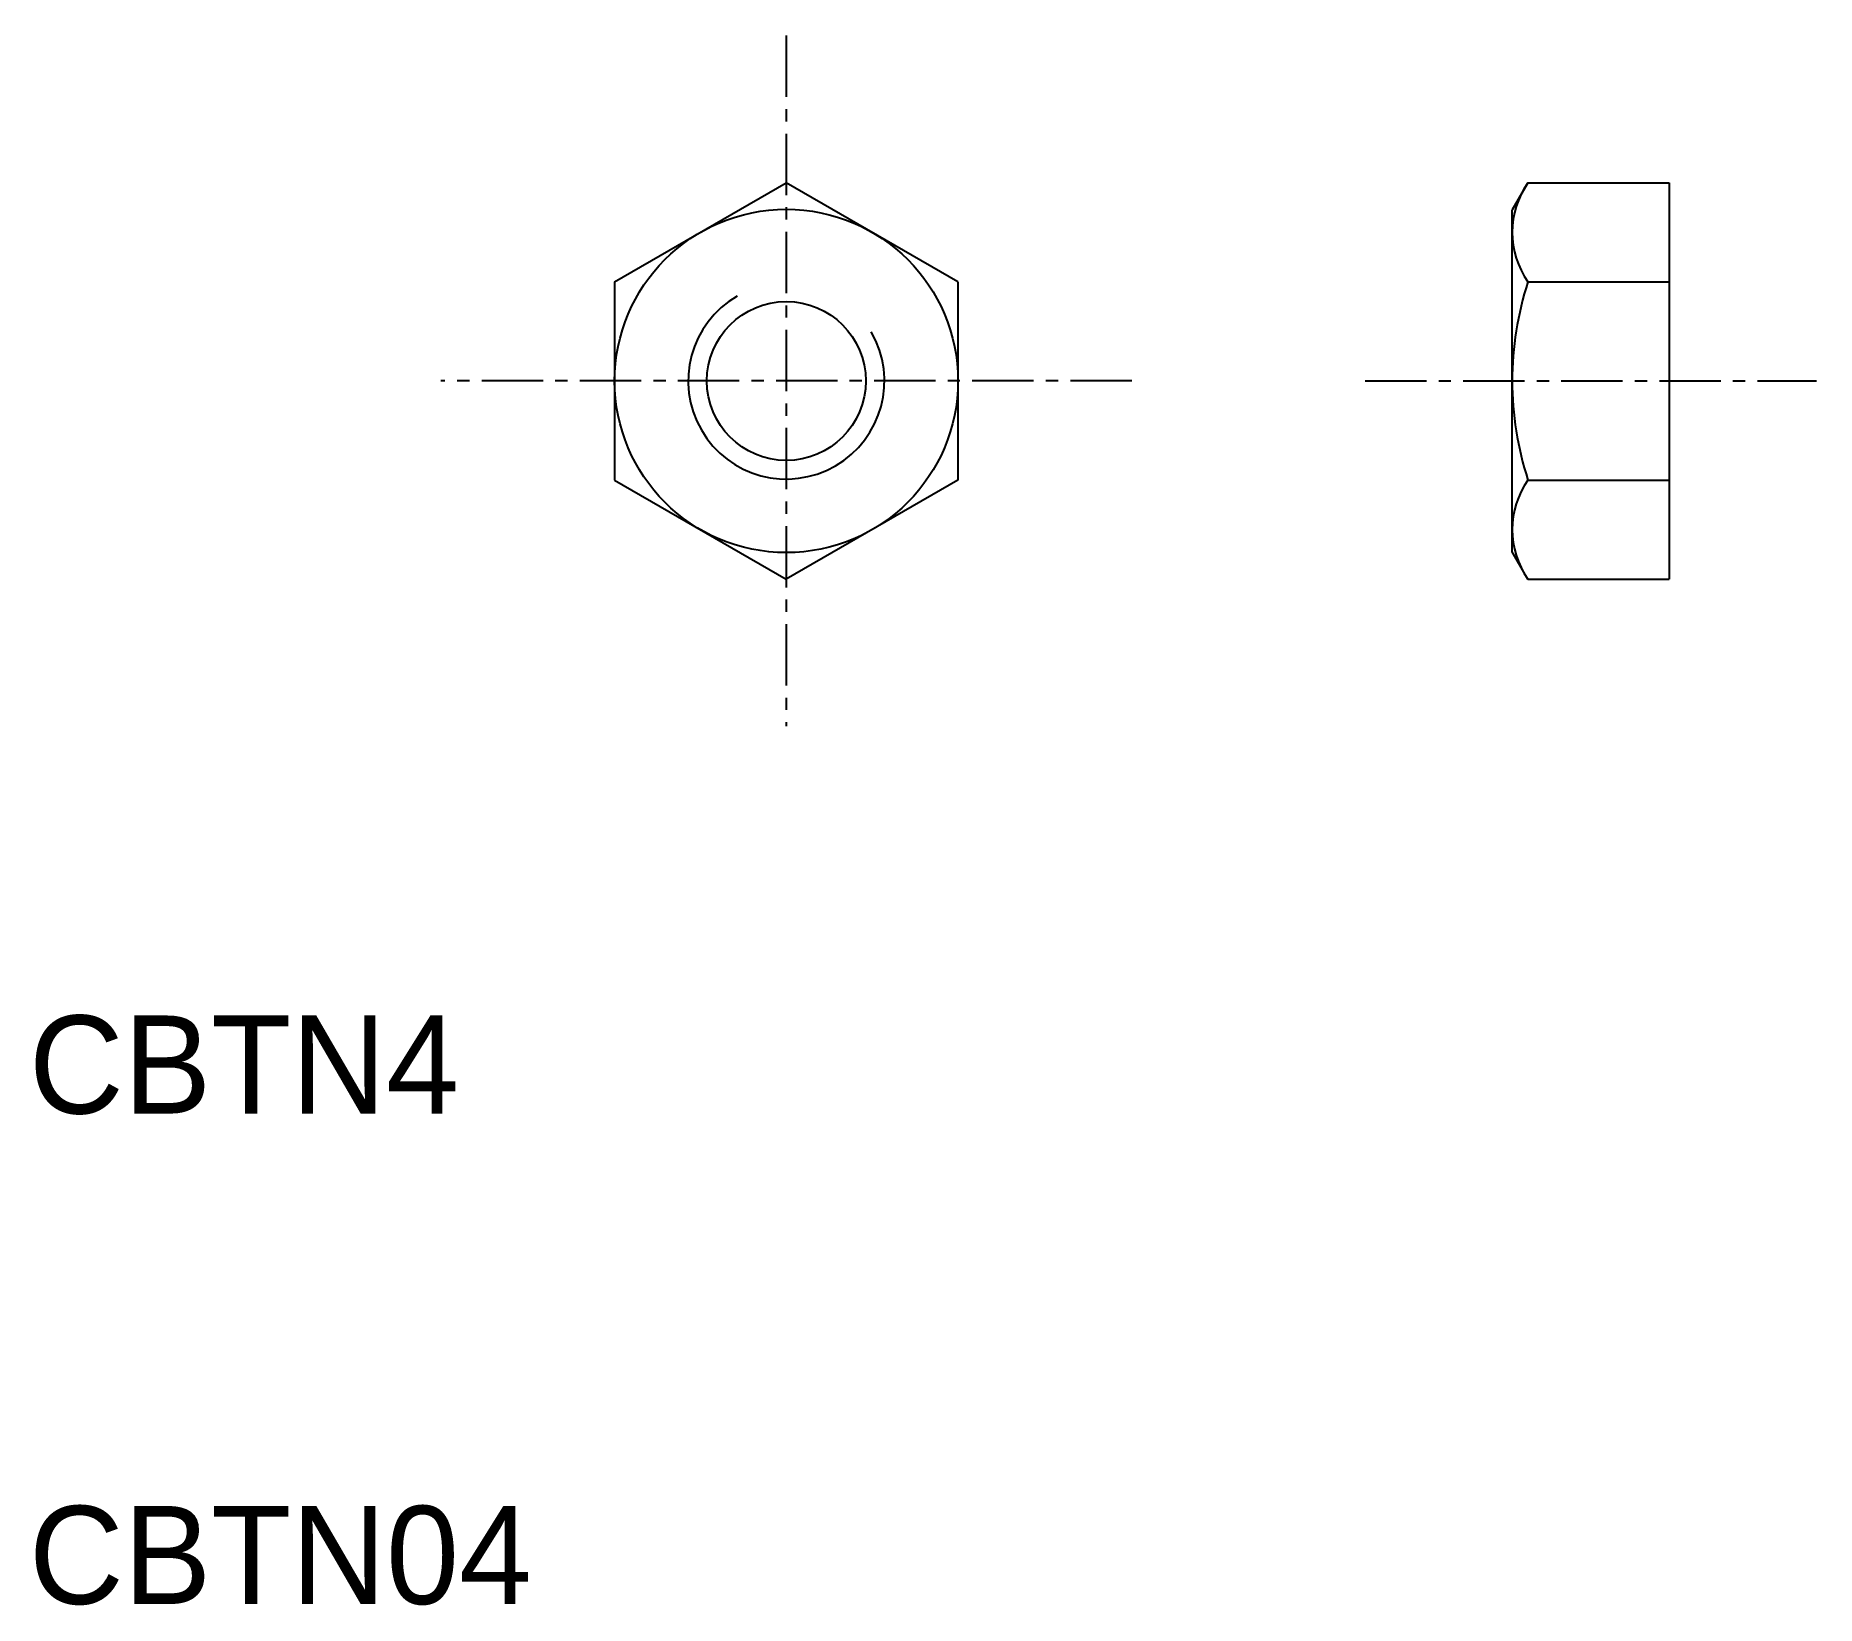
# Model space of a CAD drawing. Extents: x 10.1 to 46.4, y 10 to 42.
import ezdxf

# ---------------------------------------------------------------- set-up
doc = ezdxf.new("R2010")
doc.units = 0
doc.linetypes.add('CENTER', pattern=[2, 1.25, -0.25, 0.25, -0.25])
doc.layers.get('0').update_dxf_attribs({"linetype": 'CONTINUOUS'})
doc.layers.add('CENTER', color=1, linetype='CENTER')

msp = doc.modelspace()

# ---------------------------------------------------------------- linework, layer by layer
at = {"color": 7, "linetype": 'CONTINUOUS'}
for p, q in [((21.94, 36.959), (25.44, 38.979)), ((28.94, 36.959), (25.44, 38.979)), ((40.56, 38.979), (40.24, 38.425)), ((40.56, 38.979), (43.44, 38.979)), ((43.44, 38.979), (43.44, 30.897)), ((40.24, 31.451), (40.24, 38.425)), ((21.94, 36.959), (21.94, 32.917)), ((28.94, 36.959), (28.94, 32.917)), ((40.56, 36.959), (43.44, 36.959)), ((21.94, 32.917), (25.44, 30.897)), ((28.94, 32.917), (25.44, 30.897)), ((40.56, 32.917), (43.44, 32.917)), ((40.56, 30.897), (40.24, 31.451)), ((40.56, 30.897), (43.44, 30.897))]:
    msp.add_line(p, q, dxfattribs=at)
for radius in [3.5, 1.621]:
    msp.add_circle((25.44, 34.938), radius, dxfattribs=at)
for centre, radius, start, end in [((41.995, 37.969), 1.755, 144.8522, 215.1478), ((46.78, 34.938), 6.54, 162.0029, 197.9971), ((41.995, 31.907), 1.755, 144.8522, 215.1478)]:
    msp.add_arc(centre, radius, start, end, dxfattribs=at)
at = {"color": 3, "linetype": 'CONTINUOUS'}
msp.add_arc((25.44, 34.938), 2, 120, 30, dxfattribs=at)
at = {"layer": 'CENTER', "color": 1, "linetype": 'CENTER'}
for p, q in [((25.44, 41.979), (25.44, 27.897)), ((32.481, 34.938), (18.399, 34.938)), ((37.24, 34.938), (46.44, 34.938))]:
    msp.add_line(p, q, dxfattribs=at)

# ---------------------------------------------------------------- texts
at = {"color": 7, "linetype": 'CONTINUOUS'}
for s, p in [('CBTN4', (10, 20)), ('CBTN04', (10, 10))]:
    msp.add_text(s, height=2, dxfattribs=at).set_placement(p)

doc.saveas('drawing.dxf')
